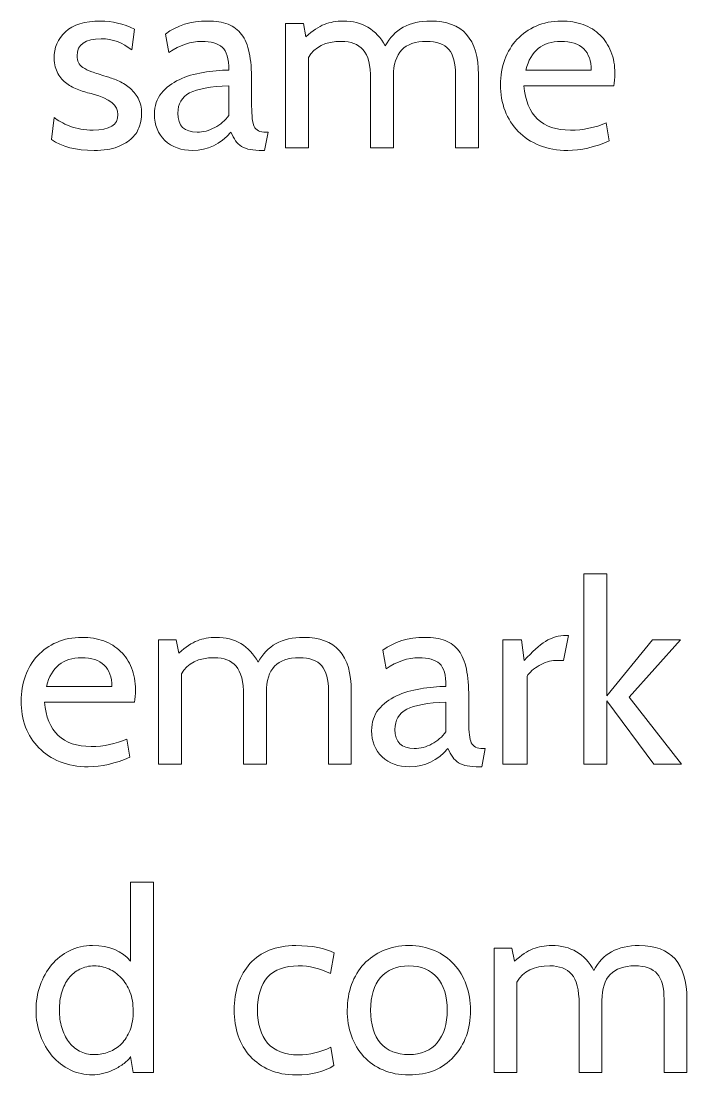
# Model space of a CAD drawing. Header units: centimetres. Extents: x -24 to 24.1, y -20.7 to 0.5.
# Drawn here: x 4.74 to 5.0184, y -16.991 to -16.5503 of the extents above; entities that cross this region are included whole.
import ezdxf

# ---------------------------------------------------------------- set-up
doc = ezdxf.new("R2010")
doc.units = ezdxf.units.CM
doc.header["$MEASUREMENT"] = 0
doc.layers.add('Layer 1', color=7, linetype='Continuous')

msp = doc.modelspace()

# ---------------------------------------------------------------- linework, layer by layer
at = {"layer": 'Layer 1', "color": 250, "lineweight": 9}
for points, knots in [([(4.77058, -16.60438), (4.76302, -16.60438), (4.75708, -16.60286), (4.75277, -16.59982), (4.75277, -16.59982), (4.75277, -16.59982), (4.75393, -16.59059), (4.75393, -16.59059), (4.75393, -16.59059), (4.75535, -16.59186), (4.75752, -16.59306), (4.76046, -16.5942), (4.76046, -16.5942), (4.76339, -16.59533), (4.76662, -16.59589), (4.77016, -16.59589), (4.77016, -16.59589), (4.77709, -16.59589), (4.78055, -16.59374), (4.78055, -16.58942), (4.78055, -16.58942), (4.78055, -16.58553), (4.77709, -16.58267), (4.77016, -16.58083), (4.77016, -16.58083), (4.76804, -16.58034), (4.76604, -16.57975), (4.76417, -16.57908), (4.76417, -16.57908), (4.76229, -16.57841), (4.76062, -16.57753), (4.75913, -16.57643), (4.75913, -16.57643), (4.75765, -16.57533), (4.75643, -16.57394), (4.75547, -16.57224), (4.75547, -16.57224), (4.75452, -16.57054), (4.75397, -16.56842), (4.75383, -16.56588), (4.75383, -16.56588), (4.75383, -16.56142), (4.75542, -16.55771), (4.7586, -16.55474), (4.7586, -16.55474), (4.76178, -16.55177), (4.7667, -16.55029), (4.77334, -16.55029), (4.77334, -16.55029), (4.77808, -16.55029), (4.78278, -16.55142), (4.78745, -16.55368), (4.78745, -16.55368), (4.78745, -16.55368), (4.78628, -16.56238), (4.78628, -16.56238), (4.78628, -16.56238), (4.7826, -16.55927), (4.77836, -16.55771), (4.77355, -16.55771), (4.77355, -16.55771), (4.76684, -16.55771), (4.76348, -16.56006), (4.76348, -16.56477), (4.76348, -16.56477), (4.76348, -16.5659), (4.76366, -16.56687), (4.76401, -16.56765), (4.76401, -16.56765), (4.76436, -16.56842), (4.765, -16.56913), (4.76592, -16.56973), (4.76592, -16.56973), (4.76684, -16.57033), (4.76807, -16.57092), (4.76963, -16.5715), (4.76963, -16.5715), (4.77118, -16.57206), (4.77317, -16.5727), (4.77557, -16.57341), (4.77557, -16.57341), (4.77705, -16.57383), (4.77866, -16.57442), (4.78039, -16.57516), (4.78039, -16.57516), (4.78213, -16.5759), (4.78373, -16.57687), (4.78522, -16.57807), (4.78522, -16.57807), (4.7867, -16.57928), (4.78794, -16.58076), (4.78893, -16.58253), (4.78893, -16.58253), (4.78992, -16.5843), (4.79042, -16.58642), (4.79042, -16.58889), (4.79042, -16.58889), (4.79042, -16.59059), (4.79013, -16.59236), (4.78957, -16.5942), (4.78957, -16.5942), (4.789, -16.59603), (4.78798, -16.59769), (4.78649, -16.59918), (4.78649, -16.59918), (4.78501, -16.60066), (4.78297, -16.6019), (4.78039, -16.60289), (4.78039, -16.60289), (4.77781, -16.60388), (4.77454, -16.60438), (4.77058, -16.60438)], [0, 0, 0, 0, 0.034483, 0.034483, 0.034483, 0.034483, 0.068966, 0.068966, 0.068966, 0.068966, 0.103448, 0.103448, 0.103448, 0.103448, 0.137931, 0.137931, 0.137931, 0.137931, 0.172414, 0.172414, 0.172414, 0.172414, 0.206897, 0.206897, 0.206897, 0.206897, 0.241379, 0.241379, 0.241379, 0.241379, 0.275862, 0.275862, 0.275862, 0.275862, 0.310345, 0.310345, 0.310345, 0.310345, 0.344828, 0.344828, 0.344828, 0.344828, 0.37931, 0.37931, 0.37931, 0.37931, 0.413793, 0.413793, 0.413793, 0.413793, 0.448276, 0.448276, 0.448276, 0.448276, 0.482759, 0.482759, 0.482759, 0.482759, 0.517241, 0.517241, 0.517241, 0.517241, 0.551724, 0.551724, 0.551724, 0.551724, 0.586207, 0.586207, 0.586207, 0.586207, 0.62069, 0.62069, 0.62069, 0.62069, 0.655172, 0.655172, 0.655172, 0.655172, 0.689655, 0.689655, 0.689655, 0.689655, 0.724138, 0.724138, 0.724138, 0.724138, 0.758621, 0.758621, 0.758621, 0.758621, 0.793103, 0.793103, 0.793103, 0.793103, 0.827586, 0.827586, 0.827586, 0.827586, 0.862069, 0.862069, 0.862069, 0.862069, 0.896552, 0.896552, 0.896552, 0.896552, 0.931034, 0.931034, 0.931034, 0.931034, 1, 1, 1, 1]), ([(4.84334, -16.59674), (4.84334, -16.59674), (4.84185, -16.60438), (4.84185, -16.60438), (4.84185, -16.60438), (4.84185, -16.60438), (4.84111, -16.60438), (4.84111, -16.60438), (4.84111, -16.60438), (4.83899, -16.60438), (4.83722, -16.60425), (4.83581, -16.604), (4.83581, -16.604), (4.83439, -16.60376), (4.83319, -16.60333), (4.8322, -16.60273), (4.8322, -16.60273), (4.83121, -16.60213), (4.83038, -16.60134), (4.82971, -16.60035), (4.82971, -16.60035), (4.82904, -16.59936), (4.82838, -16.59815), (4.82775, -16.59674), (4.82775, -16.59674), (4.82336, -16.60183), (4.81806, -16.60438), (4.81184, -16.60438), (4.81184, -16.60438), (4.80696, -16.60438), (4.80307, -16.60298), (4.80017, -16.60019), (4.80017, -16.60019), (4.79727, -16.59739), (4.79582, -16.59377), (4.79582, -16.58932), (4.79582, -16.58932), (4.79582, -16.58571), (4.7968, -16.58274), (4.79874, -16.58041), (4.79874, -16.58041), (4.80069, -16.57807), (4.80316, -16.5762), (4.80617, -16.57479), (4.80617, -16.57479), (4.80917, -16.57337), (4.81251, -16.57236), (4.81619, -16.57176), (4.81619, -16.57176), (4.81986, -16.57116), (4.82343, -16.57083), (4.8269, -16.57076), (4.8269, -16.57076), (4.8269, -16.56609), (4.826, -16.56293), (4.82419, -16.56127), (4.82419, -16.56127), (4.82239, -16.5596), (4.81951, -16.55877), (4.81555, -16.55877), (4.81555, -16.55877), (4.81103, -16.55877), (4.80647, -16.56033), (4.80187, -16.56344), (4.80187, -16.56344), (4.80187, -16.56344), (4.80049, -16.5557), (4.80049, -16.5557), (4.80049, -16.5557), (4.80516, -16.55209), (4.81103, -16.55029), (4.8181, -16.55029), (4.8181, -16.55029), (4.82142, -16.55029), (4.82425, -16.55073), (4.82658, -16.55161), (4.82658, -16.55161), (4.82891, -16.5525), (4.83081, -16.55391), (4.83225, -16.55586), (4.83225, -16.55586), (4.8337, -16.5578), (4.83476, -16.56036), (4.83544, -16.56355), (4.83544, -16.56355), (4.83611, -16.56673), (4.83644, -16.57061), (4.83644, -16.57521), (4.83644, -16.57521), (4.83644, -16.57521), (4.83644, -16.58582), (4.83644, -16.58582), (4.83644, -16.58582), (4.83644, -16.58992), (4.8368, -16.59276), (4.8375, -16.59435), (4.8375, -16.59435), (4.83821, -16.59594), (4.83984, -16.59674), (4.84238, -16.59674), (4.84238, -16.59674), (4.84238, -16.59674), (4.84334, -16.59674), (4.84334, -16.59674)], [0, 0, 0, 0, 0.037037, 0.037037, 0.037037, 0.037037, 0.074074, 0.074074, 0.074074, 0.074074, 0.111111, 0.111111, 0.111111, 0.111111, 0.148148, 0.148148, 0.148148, 0.148148, 0.185185, 0.185185, 0.185185, 0.185185, 0.222222, 0.222222, 0.222222, 0.222222, 0.259259, 0.259259, 0.259259, 0.259259, 0.296296, 0.296296, 0.296296, 0.296296, 0.333333, 0.333333, 0.333333, 0.333333, 0.37037, 0.37037, 0.37037, 0.37037, 0.407407, 0.407407, 0.407407, 0.407407, 0.444444, 0.444444, 0.444444, 0.444444, 0.481481, 0.481481, 0.481481, 0.481481, 0.518519, 0.518519, 0.518519, 0.518519, 0.555556, 0.555556, 0.555556, 0.555556, 0.592593, 0.592593, 0.592593, 0.592593, 0.62963, 0.62963, 0.62963, 0.62963, 0.666667, 0.666667, 0.666667, 0.666667, 0.703704, 0.703704, 0.703704, 0.703704, 0.740741, 0.740741, 0.740741, 0.740741, 0.777778, 0.777778, 0.777778, 0.777778, 0.814815, 0.814815, 0.814815, 0.814815, 0.851852, 0.851852, 0.851852, 0.851852, 0.888889, 0.888889, 0.888889, 0.888889, 0.925926, 0.925926, 0.925926, 0.925926, 1, 1, 1, 1]), ([(4.93126, -16.60332), (4.93126, -16.60332), (4.92171, -16.60332), (4.92171, -16.60332), (4.92171, -16.60332), (4.92171, -16.60332), (4.92171, -16.57277), (4.92171, -16.57277), (4.92171, -16.57277), (4.92171, -16.56789), (4.92076, -16.56434), (4.91885, -16.56211), (4.91885, -16.56211), (4.91694, -16.55989), (4.91383, -16.55877), (4.90952, -16.55877), (4.90952, -16.55877), (4.90032, -16.55877), (4.89573, -16.56358), (4.89573, -16.5732), (4.89573, -16.5732), (4.89573, -16.5732), (4.89573, -16.60332), (4.89573, -16.60332), (4.89573, -16.60332), (4.89573, -16.60332), (4.88618, -16.60332), (4.88618, -16.60332), (4.88618, -16.60332), (4.88618, -16.60332), (4.88618, -16.57468), (4.88618, -16.57468), (4.88618, -16.57468), (4.88618, -16.56874), (4.88514, -16.56461), (4.88305, -16.56227), (4.88305, -16.56227), (4.88097, -16.55994), (4.87795, -16.55877), (4.87399, -16.55877), (4.87399, -16.55877), (4.86734, -16.55877), (4.86275, -16.56103), (4.8602, -16.56556), (4.8602, -16.56556), (4.8602, -16.56556), (4.8602, -16.60332), (4.8602, -16.60332), (4.8602, -16.60332), (4.8602, -16.60332), (4.85066, -16.60332), (4.85066, -16.60332), (4.85066, -16.60332), (4.85066, -16.60332), (4.85066, -16.55135), (4.85066, -16.55135), (4.85066, -16.55135), (4.85066, -16.55135), (4.85808, -16.55135), (4.85808, -16.55135), (4.85808, -16.55135), (4.85808, -16.55135), (4.85914, -16.55686), (4.85914, -16.55686), (4.85914, -16.55686), (4.86197, -16.55432), (4.86455, -16.55259), (4.86688, -16.55167), (4.86688, -16.55167), (4.86921, -16.55075), (4.87183, -16.55029), (4.87473, -16.55029), (4.87473, -16.55029), (4.88265, -16.55029), (4.88852, -16.55375), (4.89233, -16.56068), (4.89233, -16.56068), (4.89594, -16.55375), (4.90227, -16.55029), (4.91132, -16.55029), (4.91132, -16.55029), (4.92461, -16.55029), (4.93126, -16.55775), (4.93126, -16.57267), (4.93126, -16.57267), (4.93126, -16.57267), (4.93126, -16.60332), (4.93126, -16.60332)], [0, 0, 0, 0, 0.043478, 0.043478, 0.043478, 0.043478, 0.086957, 0.086957, 0.086957, 0.086957, 0.130435, 0.130435, 0.130435, 0.130435, 0.173913, 0.173913, 0.173913, 0.173913, 0.217391, 0.217391, 0.217391, 0.217391, 0.26087, 0.26087, 0.26087, 0.26087, 0.304348, 0.304348, 0.304348, 0.304348, 0.347826, 0.347826, 0.347826, 0.347826, 0.391304, 0.391304, 0.391304, 0.391304, 0.434783, 0.434783, 0.434783, 0.434783, 0.478261, 0.478261, 0.478261, 0.478261, 0.521739, 0.521739, 0.521739, 0.521739, 0.565217, 0.565217, 0.565217, 0.565217, 0.608696, 0.608696, 0.608696, 0.608696, 0.652174, 0.652174, 0.652174, 0.652174, 0.695652, 0.695652, 0.695652, 0.695652, 0.73913, 0.73913, 0.73913, 0.73913, 0.782609, 0.782609, 0.782609, 0.782609, 0.826087, 0.826087, 0.826087, 0.826087, 0.869565, 0.869565, 0.869565, 0.869565, 0.913043, 0.913043, 0.913043, 0.913043, 1, 1, 1, 1]), ([(4.98789, -16.57733), (4.98789, -16.57733), (4.95024, -16.57733), (4.95024, -16.57733), (4.95024, -16.57733), (4.95137, -16.5897), (4.95788, -16.59589), (4.96975, -16.59589), (4.96975, -16.59589), (4.97506, -16.59589), (4.98004, -16.59487), (4.98471, -16.59282), (4.98471, -16.59282), (4.98471, -16.59282), (4.98598, -16.60035), (4.98598, -16.60035), (4.98598, -16.60035), (4.97983, -16.60303), (4.97403, -16.60438), (4.96859, -16.60438), (4.96859, -16.60438), (4.9642, -16.60438), (4.96026, -16.60367), (4.95676, -16.60225), (4.95676, -16.60225), (4.95326, -16.60084), (4.95031, -16.59891), (4.94791, -16.59647), (4.94791, -16.59647), (4.9455, -16.59404), (4.94367, -16.59114), (4.94239, -16.58778), (4.94239, -16.58778), (4.94112, -16.58442), (4.94048, -16.5808), (4.94048, -16.57691), (4.94048, -16.57691), (4.94048, -16.57316), (4.94108, -16.56966), (4.94229, -16.56641), (4.94229, -16.56641), (4.94349, -16.56316), (4.94518, -16.56035), (4.94738, -16.55798), (4.94738, -16.55798), (4.94957, -16.55561), (4.95224, -16.55373), (4.95538, -16.55236), (4.95538, -16.55236), (4.95853, -16.55098), (4.96205, -16.55029), (4.96594, -16.55029), (4.96594, -16.55029), (4.96926, -16.55029), (4.9723, -16.55078), (4.97506, -16.55177), (4.97506, -16.55177), (4.97781, -16.55276), (4.98016, -16.55421), (4.98211, -16.55612), (4.98211, -16.55612), (4.98405, -16.55803), (4.98557, -16.56035), (4.98667, -16.56307), (4.98667, -16.56307), (4.98777, -16.56579), (4.98831, -16.56885), (4.98831, -16.57224), (4.98831, -16.57224), (4.98831, -16.57422), (4.98817, -16.57592), (4.98789, -16.57733)], [0, 0, 0, 0, 0.052632, 0.052632, 0.052632, 0.052632, 0.105263, 0.105263, 0.105263, 0.105263, 0.157895, 0.157895, 0.157895, 0.157895, 0.210526, 0.210526, 0.210526, 0.210526, 0.263158, 0.263158, 0.263158, 0.263158, 0.315789, 0.315789, 0.315789, 0.315789, 0.368421, 0.368421, 0.368421, 0.368421, 0.421053, 0.421053, 0.421053, 0.421053, 0.473684, 0.473684, 0.473684, 0.473684, 0.526316, 0.526316, 0.526316, 0.526316, 0.578947, 0.578947, 0.578947, 0.578947, 0.631579, 0.631579, 0.631579, 0.631579, 0.684211, 0.684211, 0.684211, 0.684211, 0.736842, 0.736842, 0.736842, 0.736842, 0.789474, 0.789474, 0.789474, 0.789474, 0.842105, 0.842105, 0.842105, 0.842105, 0.894737, 0.894737, 0.894737, 0.894737, 1, 1, 1, 1]), ([(4.96572, -16.55877), (4.95802, -16.55877), (4.95314, -16.56277), (4.95109, -16.57076), (4.95109, -16.57076), (4.95109, -16.57076), (4.97845, -16.57076), (4.97845, -16.57076), (4.97845, -16.57076), (4.97845, -16.56694), (4.97739, -16.56399), (4.97527, -16.5619), (4.97527, -16.5619), (4.97315, -16.55981), (4.96997, -16.55877), (4.96572, -16.55877)], [0, 0, 0, 0, 0.2, 0.2, 0.2, 0.2, 0.4, 0.4, 0.4, 0.4, 0.6, 0.6, 0.6, 0.6, 1, 1, 1, 1]), ([(4.8269, -16.58974), (4.8269, -16.58974), (4.8269, -16.57733), (4.8269, -16.57733), (4.8269, -16.57733), (4.81926, -16.57761), (4.8138, -16.57862), (4.81051, -16.58036), (4.81051, -16.58036), (4.80723, -16.58209), (4.80558, -16.5849), (4.80558, -16.58879), (4.80558, -16.58879), (4.80558, -16.59409), (4.80827, -16.59674), (4.81364, -16.59674), (4.81364, -16.59674), (4.81619, -16.59674), (4.81864, -16.5961), (4.82101, -16.59483), (4.82101, -16.59483), (4.82338, -16.59356), (4.82534, -16.59186), (4.8269, -16.58974)], [0, 0, 0, 0, 0.142857, 0.142857, 0.142857, 0.142857, 0.285714, 0.285714, 0.285714, 0.285714, 0.428571, 0.428571, 0.428571, 0.428571, 0.571429, 0.571429, 0.571429, 0.571429, 0.714286, 0.714286, 0.714286, 0.714286, 1, 1, 1, 1]), ([(4.98492, -16.86103), (4.98492, -16.86103), (4.97537, -16.86103), (4.97537, -16.86103), (4.97537, -16.86103), (4.97537, -16.86103), (4.97537, -16.78149), (4.97537, -16.78149), (4.97537, -16.78149), (4.97537, -16.78149), (4.98492, -16.78149), (4.98492, -16.78149), (4.98492, -16.78149), (4.98492, -16.78149), (4.98492, -16.83245), (4.98492, -16.83245), (4.98492, -16.83245), (4.98492, -16.83245), (5.00401, -16.80906), (5.00401, -16.80906), (5.00401, -16.80906), (5.00401, -16.80906), (5.01568, -16.80906), (5.01568, -16.80906), (5.01568, -16.80906), (5.01568, -16.80906), (4.99425, -16.83298), (4.99425, -16.83298), (4.99425, -16.83298), (4.99425, -16.83298), (5.01621, -16.86103), (5.01621, -16.86103), (5.01621, -16.86103), (5.01621, -16.86103), (5.00454, -16.86103), (5.00454, -16.86103), (5.00454, -16.86103), (5.00454, -16.86103), (4.98492, -16.83457), (4.98492, -16.83457), (4.98492, -16.83457), (4.98492, -16.83457), (4.98492, -16.86103), (4.98492, -16.86103)], [0, 0, 0, 0, 0.083333, 0.083333, 0.083333, 0.083333, 0.166667, 0.166667, 0.166667, 0.166667, 0.25, 0.25, 0.25, 0.25, 0.333333, 0.333333, 0.333333, 0.333333, 0.416667, 0.416667, 0.416667, 0.416667, 0.5, 0.5, 0.5, 0.5, 0.583333, 0.583333, 0.583333, 0.583333, 0.666667, 0.666667, 0.666667, 0.666667, 0.75, 0.75, 0.75, 0.75, 0.833333, 0.833333, 0.833333, 0.833333, 1, 1, 1, 1]), ([(4.78745, -16.83505), (4.78745, -16.83505), (4.7498, -16.83505), (4.7498, -16.83505), (4.7498, -16.83505), (4.75093, -16.84742), (4.75743, -16.85361), (4.76931, -16.85361), (4.76931, -16.85361), (4.77461, -16.85361), (4.7796, -16.85258), (4.78426, -16.85053), (4.78426, -16.85053), (4.78426, -16.85053), (4.78554, -16.85806), (4.78554, -16.85806), (4.78554, -16.85806), (4.77939, -16.86075), (4.77359, -16.86209), (4.76814, -16.86209), (4.76814, -16.86209), (4.76376, -16.86209), (4.75982, -16.86138), (4.75632, -16.85997), (4.75632, -16.85997), (4.75282, -16.85855), (4.74987, -16.85663), (4.74746, -16.85419), (4.74746, -16.85419), (4.74506, -16.85175), (4.74322, -16.84885), (4.74195, -16.84549), (4.74195, -16.84549), (4.74068, -16.84213), (4.74004, -16.83851), (4.74004, -16.83462), (4.74004, -16.83462), (4.74004, -16.83087), (4.74064, -16.82737), (4.74184, -16.82412), (4.74184, -16.82412), (4.74305, -16.82087), (4.74474, -16.81806), (4.74693, -16.81569), (4.74693, -16.81569), (4.74913, -16.81332), (4.75179, -16.81145), (4.75494, -16.81007), (4.75494, -16.81007), (4.75809, -16.80869), (4.7616, -16.808), (4.76549, -16.808), (4.76549, -16.808), (4.76882, -16.808), (4.77186, -16.8085), (4.77461, -16.80949), (4.77461, -16.80949), (4.77737, -16.81048), (4.77972, -16.81193), (4.78167, -16.81383), (4.78167, -16.81383), (4.78361, -16.81574), (4.78513, -16.81806), (4.78623, -16.82078), (4.78623, -16.82078), (4.78732, -16.8235), (4.78787, -16.82656), (4.78787, -16.82996), (4.78787, -16.82996), (4.78787, -16.83193), (4.78773, -16.83363), (4.78745, -16.83505)], [0, 0, 0, 0, 0.052632, 0.052632, 0.052632, 0.052632, 0.105263, 0.105263, 0.105263, 0.105263, 0.157895, 0.157895, 0.157895, 0.157895, 0.210526, 0.210526, 0.210526, 0.210526, 0.263158, 0.263158, 0.263158, 0.263158, 0.315789, 0.315789, 0.315789, 0.315789, 0.368421, 0.368421, 0.368421, 0.368421, 0.421053, 0.421053, 0.421053, 0.421053, 0.473684, 0.473684, 0.473684, 0.473684, 0.526316, 0.526316, 0.526316, 0.526316, 0.578947, 0.578947, 0.578947, 0.578947, 0.631579, 0.631579, 0.631579, 0.631579, 0.684211, 0.684211, 0.684211, 0.684211, 0.736842, 0.736842, 0.736842, 0.736842, 0.789474, 0.789474, 0.789474, 0.789474, 0.842105, 0.842105, 0.842105, 0.842105, 0.894737, 0.894737, 0.894737, 0.894737, 1, 1, 1, 1]), ([(4.87812, -16.86103), (4.87812, -16.86103), (4.86858, -16.86103), (4.86858, -16.86103), (4.86858, -16.86103), (4.86858, -16.86103), (4.86858, -16.83049), (4.86858, -16.83049), (4.86858, -16.83049), (4.86858, -16.82561), (4.86762, -16.82205), (4.86572, -16.81983), (4.86572, -16.81983), (4.86381, -16.8176), (4.86069, -16.81649), (4.85638, -16.81649), (4.85638, -16.81649), (4.84719, -16.81649), (4.84259, -16.82129), (4.84259, -16.83091), (4.84259, -16.83091), (4.84259, -16.83091), (4.84259, -16.86103), (4.84259, -16.86103), (4.84259, -16.86103), (4.84259, -16.86103), (4.83305, -16.86103), (4.83305, -16.86103), (4.83305, -16.86103), (4.83305, -16.86103), (4.83305, -16.83239), (4.83305, -16.83239), (4.83305, -16.83239), (4.83305, -16.82646), (4.83201, -16.82232), (4.82992, -16.81999), (4.82992, -16.81999), (4.82784, -16.81765), (4.82481, -16.81649), (4.82085, -16.81649), (4.82085, -16.81649), (4.81421, -16.81649), (4.80961, -16.81875), (4.80707, -16.82327), (4.80707, -16.82327), (4.80707, -16.82327), (4.80707, -16.86103), (4.80707, -16.86103), (4.80707, -16.86103), (4.80707, -16.86103), (4.79752, -16.86103), (4.79752, -16.86103), (4.79752, -16.86103), (4.79752, -16.86103), (4.79752, -16.80906), (4.79752, -16.80906), (4.79752, -16.80906), (4.79752, -16.80906), (4.80495, -16.80906), (4.80495, -16.80906), (4.80495, -16.80906), (4.80495, -16.80906), (4.80601, -16.81458), (4.80601, -16.81458), (4.80601, -16.81458), (4.80883, -16.81203), (4.81141, -16.8103), (4.81375, -16.80938), (4.81375, -16.80938), (4.81608, -16.80846), (4.8187, -16.808), (4.8216, -16.808), (4.8216, -16.808), (4.82952, -16.808), (4.83538, -16.81147), (4.8392, -16.8184), (4.8392, -16.8184), (4.84281, -16.81147), (4.84913, -16.808), (4.85818, -16.808), (4.85818, -16.808), (4.87148, -16.808), (4.87812, -16.81546), (4.87812, -16.83038), (4.87812, -16.83038), (4.87812, -16.83038), (4.87812, -16.86103), (4.87812, -16.86103)], [0, 0, 0, 0, 0.043478, 0.043478, 0.043478, 0.043478, 0.086957, 0.086957, 0.086957, 0.086957, 0.130435, 0.130435, 0.130435, 0.130435, 0.173913, 0.173913, 0.173913, 0.173913, 0.217391, 0.217391, 0.217391, 0.217391, 0.26087, 0.26087, 0.26087, 0.26087, 0.304348, 0.304348, 0.304348, 0.304348, 0.347826, 0.347826, 0.347826, 0.347826, 0.391304, 0.391304, 0.391304, 0.391304, 0.434783, 0.434783, 0.434783, 0.434783, 0.478261, 0.478261, 0.478261, 0.478261, 0.521739, 0.521739, 0.521739, 0.521739, 0.565217, 0.565217, 0.565217, 0.565217, 0.608696, 0.608696, 0.608696, 0.608696, 0.652174, 0.652174, 0.652174, 0.652174, 0.695652, 0.695652, 0.695652, 0.695652, 0.73913, 0.73913, 0.73913, 0.73913, 0.782609, 0.782609, 0.782609, 0.782609, 0.826087, 0.826087, 0.826087, 0.826087, 0.869565, 0.869565, 0.869565, 0.869565, 0.913043, 0.913043, 0.913043, 0.913043, 1, 1, 1, 1]), ([(4.93412, -16.85445), (4.93412, -16.85445), (4.93263, -16.86209), (4.93263, -16.86209), (4.93263, -16.86209), (4.93263, -16.86209), (4.93189, -16.86209), (4.93189, -16.86209), (4.93189, -16.86209), (4.92977, -16.86209), (4.928, -16.86197), (4.92659, -16.86172), (4.92659, -16.86172), (4.92518, -16.86147), (4.92397, -16.86105), (4.92298, -16.86045), (4.92298, -16.86045), (4.922, -16.85985), (4.92116, -16.85905), (4.92049, -16.85806), (4.92049, -16.85806), (4.91982, -16.85707), (4.91917, -16.85587), (4.91853, -16.85445), (4.91853, -16.85445), (4.91415, -16.85954), (4.90884, -16.86209), (4.90262, -16.86209), (4.90262, -16.86209), (4.89774, -16.86209), (4.89386, -16.86069), (4.89096, -16.8579), (4.89096, -16.8579), (4.88806, -16.85511), (4.88661, -16.85148), (4.88661, -16.84703), (4.88661, -16.84703), (4.88661, -16.84342), (4.88758, -16.84046), (4.88952, -16.83812), (4.88952, -16.83812), (4.89147, -16.83579), (4.89394, -16.83391), (4.89695, -16.8325), (4.89695, -16.8325), (4.89995, -16.83109), (4.90329, -16.83008), (4.90697, -16.82948), (4.90697, -16.82948), (4.91065, -16.82888), (4.91422, -16.82854), (4.91768, -16.82847), (4.91768, -16.82847), (4.91768, -16.8238), (4.91678, -16.82064), (4.91498, -16.81898), (4.91498, -16.81898), (4.91317, -16.81732), (4.91029, -16.81649), (4.90633, -16.81649), (4.90633, -16.81649), (4.90181, -16.81649), (4.89725, -16.81804), (4.89265, -16.82115), (4.89265, -16.82115), (4.89265, -16.82115), (4.89127, -16.81341), (4.89127, -16.81341), (4.89127, -16.81341), (4.89594, -16.80981), (4.90181, -16.808), (4.90888, -16.808), (4.90888, -16.808), (4.9122, -16.808), (4.91503, -16.80844), (4.91736, -16.80933), (4.91736, -16.80933), (4.9197, -16.81021), (4.92159, -16.81163), (4.92304, -16.81357), (4.92304, -16.81357), (4.92449, -16.81551), (4.92555, -16.81808), (4.92622, -16.82126), (4.92622, -16.82126), (4.92689, -16.82444), (4.92723, -16.82833), (4.92723, -16.83292), (4.92723, -16.83292), (4.92723, -16.83292), (4.92723, -16.84353), (4.92723, -16.84353), (4.92723, -16.84353), (4.92723, -16.84763), (4.92758, -16.85048), (4.92829, -16.85207), (4.92829, -16.85207), (4.92899, -16.85366), (4.93062, -16.85445), (4.93317, -16.85445), (4.93317, -16.85445), (4.93317, -16.85445), (4.93412, -16.85445), (4.93412, -16.85445)], [0, 0, 0, 0, 0.037037, 0.037037, 0.037037, 0.037037, 0.074074, 0.074074, 0.074074, 0.074074, 0.111111, 0.111111, 0.111111, 0.111111, 0.148148, 0.148148, 0.148148, 0.148148, 0.185185, 0.185185, 0.185185, 0.185185, 0.222222, 0.222222, 0.222222, 0.222222, 0.259259, 0.259259, 0.259259, 0.259259, 0.296296, 0.296296, 0.296296, 0.296296, 0.333333, 0.333333, 0.333333, 0.333333, 0.37037, 0.37037, 0.37037, 0.37037, 0.407407, 0.407407, 0.407407, 0.407407, 0.444444, 0.444444, 0.444444, 0.444444, 0.481481, 0.481481, 0.481481, 0.481481, 0.518519, 0.518519, 0.518519, 0.518519, 0.555556, 0.555556, 0.555556, 0.555556, 0.592593, 0.592593, 0.592593, 0.592593, 0.62963, 0.62963, 0.62963, 0.62963, 0.666667, 0.666667, 0.666667, 0.666667, 0.703704, 0.703704, 0.703704, 0.703704, 0.740741, 0.740741, 0.740741, 0.740741, 0.777778, 0.777778, 0.777778, 0.777778, 0.814815, 0.814815, 0.814815, 0.814815, 0.851852, 0.851852, 0.851852, 0.851852, 0.888889, 0.888889, 0.888889, 0.888889, 0.925926, 0.925926, 0.925926, 0.925926, 1, 1, 1, 1]), ([(4.96891, -16.80715), (4.96891, -16.80715), (4.96678, -16.81765), (4.96678, -16.81765), (4.96678, -16.81765), (4.96678, -16.81765), (4.9635, -16.81765), (4.9635, -16.81765), (4.9635, -16.81765), (4.96244, -16.81765), (4.96131, -16.81785), (4.9601, -16.81824), (4.9601, -16.81824), (4.9589, -16.81862), (4.95775, -16.81914), (4.95666, -16.81977), (4.95666, -16.81977), (4.95556, -16.82041), (4.95455, -16.82112), (4.95363, -16.8219), (4.95363, -16.8219), (4.95272, -16.82267), (4.95204, -16.82349), (4.95162, -16.82433), (4.95162, -16.82433), (4.95162, -16.82433), (4.95162, -16.86103), (4.95162, -16.86103), (4.95162, -16.86103), (4.95162, -16.86103), (4.94144, -16.86103), (4.94144, -16.86103), (4.94144, -16.86103), (4.94144, -16.86103), (4.94144, -16.80906), (4.94144, -16.80906), (4.94144, -16.80906), (4.94144, -16.80906), (4.94929, -16.80906), (4.94929, -16.80906), (4.94929, -16.80906), (4.94929, -16.80906), (4.95045, -16.81765), (4.95045, -16.81765), (4.95045, -16.81765), (4.9537, -16.81398), (4.95666, -16.81131), (4.95931, -16.80965), (4.95931, -16.80965), (4.96196, -16.80798), (4.96488, -16.80715), (4.96806, -16.80715), (4.96806, -16.80715), (4.96806, -16.80715), (4.96891, -16.80715), (4.96891, -16.80715)], [0, 0, 0, 0, 0.066667, 0.066667, 0.066667, 0.066667, 0.133333, 0.133333, 0.133333, 0.133333, 0.2, 0.2, 0.2, 0.2, 0.266667, 0.266667, 0.266667, 0.266667, 0.333333, 0.333333, 0.333333, 0.333333, 0.4, 0.4, 0.4, 0.4, 0.466667, 0.466667, 0.466667, 0.466667, 0.533333, 0.533333, 0.533333, 0.533333, 0.6, 0.6, 0.6, 0.6, 0.666667, 0.666667, 0.666667, 0.666667, 0.733333, 0.733333, 0.733333, 0.733333, 0.8, 0.8, 0.8, 0.8, 0.866667, 0.866667, 0.866667, 0.866667, 1, 1, 1, 1]), ([(4.76528, -16.81649), (4.75757, -16.81649), (4.7527, -16.82048), (4.75064, -16.82847), (4.75064, -16.82847), (4.75064, -16.82847), (4.77801, -16.82847), (4.77801, -16.82847), (4.77801, -16.82847), (4.77801, -16.82465), (4.77695, -16.8217), (4.77482, -16.81962), (4.77482, -16.81962), (4.7727, -16.81753), (4.76952, -16.81649), (4.76528, -16.81649)], [0, 0, 0, 0, 0.2, 0.2, 0.2, 0.2, 0.4, 0.4, 0.4, 0.4, 0.6, 0.6, 0.6, 0.6, 1, 1, 1, 1]), ([(4.91768, -16.84745), (4.91768, -16.84745), (4.91768, -16.83505), (4.91768, -16.83505), (4.91768, -16.83505), (4.91005, -16.83533), (4.90458, -16.83634), (4.9013, -16.83807), (4.9013, -16.83807), (4.89801, -16.8398), (4.89636, -16.84261), (4.89636, -16.8465), (4.89636, -16.8465), (4.89636, -16.8518), (4.89905, -16.85445), (4.90442, -16.85445), (4.90442, -16.85445), (4.90697, -16.85445), (4.90943, -16.85382), (4.9118, -16.85255), (4.9118, -16.85255), (4.91416, -16.85127), (4.91613, -16.84958), (4.91768, -16.84745)], [0, 0, 0, 0, 0.142857, 0.142857, 0.142857, 0.142857, 0.285714, 0.285714, 0.285714, 0.285714, 0.428571, 0.428571, 0.428571, 0.428571, 0.571429, 0.571429, 0.571429, 0.571429, 0.714286, 0.714286, 0.714286, 0.714286, 1, 1, 1, 1]), ([(4.7954, -16.98989), (4.7954, -16.98989), (4.78692, -16.98989), (4.78692, -16.98989), (4.78692, -16.98989), (4.78692, -16.98989), (4.78585, -16.98331), (4.78585, -16.98331), (4.78585, -16.98331), (4.78501, -16.98451), (4.78393, -16.98557), (4.78262, -16.98649), (4.78262, -16.98649), (4.78131, -16.98741), (4.77993, -16.98821), (4.77848, -16.98888), (4.77848, -16.98888), (4.77703, -16.98955), (4.77557, -16.99006), (4.77408, -16.99042), (4.77408, -16.99042), (4.7726, -16.99077), (4.77122, -16.99095), (4.76995, -16.99095), (4.76995, -16.99095), (4.76662, -16.99095), (4.76351, -16.99024), (4.76061, -16.98883), (4.76061, -16.98883), (4.75771, -16.98741), (4.7552, -16.98548), (4.75308, -16.98305), (4.75308, -16.98305), (4.75096, -16.98061), (4.7493, -16.97774), (4.7481, -16.97446), (4.7481, -16.97446), (4.7469, -16.97117), (4.7463, -16.96765), (4.7463, -16.9639), (4.7463, -16.9639), (4.7463, -16.9603), (4.74686, -16.95685), (4.74799, -16.95356), (4.74799, -16.95356), (4.74912, -16.95027), (4.75073, -16.94739), (4.75282, -16.94492), (4.75282, -16.94492), (4.7549, -16.94244), (4.7574, -16.94048), (4.76029, -16.93903), (4.76029, -16.93903), (4.76319, -16.93758), (4.76641, -16.93686), (4.76995, -16.93686), (4.76995, -16.93686), (4.77695, -16.93686), (4.78225, -16.93905), (4.78585, -16.94343), (4.78585, -16.94343), (4.78585, -16.94343), (4.78585, -16.91035), (4.78585, -16.91035), (4.78585, -16.91035), (4.78585, -16.91035), (4.7954, -16.91035), (4.7954, -16.91035), (4.7954, -16.91035), (4.7954, -16.91035), (4.7954, -16.98989), (4.7954, -16.98989)], [0, 0, 0, 0, 0.052632, 0.052632, 0.052632, 0.052632, 0.105263, 0.105263, 0.105263, 0.105263, 0.157895, 0.157895, 0.157895, 0.157895, 0.210526, 0.210526, 0.210526, 0.210526, 0.263158, 0.263158, 0.263158, 0.263158, 0.315789, 0.315789, 0.315789, 0.315789, 0.368421, 0.368421, 0.368421, 0.368421, 0.421053, 0.421053, 0.421053, 0.421053, 0.473684, 0.473684, 0.473684, 0.473684, 0.526316, 0.526316, 0.526316, 0.526316, 0.578947, 0.578947, 0.578947, 0.578947, 0.631579, 0.631579, 0.631579, 0.631579, 0.684211, 0.684211, 0.684211, 0.684211, 0.736842, 0.736842, 0.736842, 0.736842, 0.789474, 0.789474, 0.789474, 0.789474, 0.842105, 0.842105, 0.842105, 0.842105, 0.894737, 0.894737, 0.894737, 0.894737, 1, 1, 1, 1]), ([(4.855, -16.99095), (4.85083, -16.99095), (4.84715, -16.99026), (4.84397, -16.98888), (4.84397, -16.98888), (4.84079, -16.9875), (4.83809, -16.98559), (4.83586, -16.98315), (4.83586, -16.98315), (4.83363, -16.98071), (4.83195, -16.97785), (4.83082, -16.97456), (4.83082, -16.97456), (4.82969, -16.97127), (4.82912, -16.96768), (4.82912, -16.9638), (4.82912, -16.9638), (4.82912, -16.95984), (4.82969, -16.95621), (4.83082, -16.95293), (4.83082, -16.95293), (4.83195, -16.94964), (4.8336, -16.94679), (4.83575, -16.94439), (4.83575, -16.94439), (4.83791, -16.94199), (4.8406, -16.94013), (4.84381, -16.93882), (4.84381, -16.93882), (4.84703, -16.93751), (4.85072, -16.93686), (4.8549, -16.93686), (4.8549, -16.93686), (4.86182, -16.93686), (4.86716, -16.93788), (4.87091, -16.93993), (4.87091, -16.93993), (4.87091, -16.93993), (4.86942, -16.94853), (4.86942, -16.94853), (4.86942, -16.94853), (4.86504, -16.9464), (4.86055, -16.94534), (4.85596, -16.94534), (4.85596, -16.94534), (4.85023, -16.94534), (4.84595, -16.94693), (4.84312, -16.95012), (4.84312, -16.95012), (4.84029, -16.9533), (4.83888, -16.95786), (4.83888, -16.9638), (4.83888, -16.9638), (4.83888, -16.96974), (4.84029, -16.97435), (4.84312, -16.97764), (4.84312, -16.97764), (4.84595, -16.98093), (4.85023, -16.98257), (4.85596, -16.98257), (4.85596, -16.98257), (4.86062, -16.98257), (4.86515, -16.98151), (4.86953, -16.97939), (4.86953, -16.97939), (4.86953, -16.97939), (4.8708, -16.98702), (4.8708, -16.98702), (4.8708, -16.98702), (4.86692, -16.98964), (4.86165, -16.99095), (4.855, -16.99095)], [0, 0, 0, 0, 0.052632, 0.052632, 0.052632, 0.052632, 0.105263, 0.105263, 0.105263, 0.105263, 0.157895, 0.157895, 0.157895, 0.157895, 0.210526, 0.210526, 0.210526, 0.210526, 0.263158, 0.263158, 0.263158, 0.263158, 0.315789, 0.315789, 0.315789, 0.315789, 0.368421, 0.368421, 0.368421, 0.368421, 0.421053, 0.421053, 0.421053, 0.421053, 0.473684, 0.473684, 0.473684, 0.473684, 0.526316, 0.526316, 0.526316, 0.526316, 0.578947, 0.578947, 0.578947, 0.578947, 0.631579, 0.631579, 0.631579, 0.631579, 0.684211, 0.684211, 0.684211, 0.684211, 0.736842, 0.736842, 0.736842, 0.736842, 0.789474, 0.789474, 0.789474, 0.789474, 0.842105, 0.842105, 0.842105, 0.842105, 0.894737, 0.894737, 0.894737, 0.894737, 1, 1, 1, 1]), ([(4.92097, -16.98331), (4.91637, -16.9884), (4.91011, -16.99095), (4.9022, -16.99095), (4.9022, -16.99095), (4.89817, -16.99095), (4.89456, -16.99026), (4.89138, -16.98888), (4.89138, -16.98888), (4.8882, -16.9875), (4.88549, -16.98561), (4.88326, -16.9832), (4.88326, -16.9832), (4.88104, -16.9808), (4.87934, -16.97794), (4.87817, -16.97461), (4.87817, -16.97461), (4.87701, -16.97129), (4.87642, -16.96772), (4.87642, -16.9639), (4.87642, -16.9639), (4.87642, -16.96001), (4.87703, -16.95643), (4.87823, -16.95314), (4.87823, -16.95314), (4.87943, -16.94985), (4.88114, -16.947), (4.88337, -16.9446), (4.88337, -16.9446), (4.8856, -16.9422), (4.8883, -16.94031), (4.89148, -16.93893), (4.89148, -16.93893), (4.89467, -16.93755), (4.89824, -16.93686), (4.9022, -16.93686), (4.9022, -16.93686), (4.90615, -16.93686), (4.90973, -16.93755), (4.91291, -16.93893), (4.91291, -16.93893), (4.91609, -16.94031), (4.91879, -16.94221), (4.92102, -16.94465), (4.92102, -16.94465), (4.92325, -16.94709), (4.92496, -16.94996), (4.92616, -16.95324), (4.92616, -16.95324), (4.92737, -16.95653), (4.92797, -16.96009), (4.92797, -16.9639), (4.92797, -16.9639), (4.92797, -16.97168), (4.92563, -16.97815), (4.92097, -16.98331)], [0, 0, 0, 0, 0.066667, 0.066667, 0.066667, 0.066667, 0.133333, 0.133333, 0.133333, 0.133333, 0.2, 0.2, 0.2, 0.2, 0.266667, 0.266667, 0.266667, 0.266667, 0.333333, 0.333333, 0.333333, 0.333333, 0.4, 0.4, 0.4, 0.4, 0.466667, 0.466667, 0.466667, 0.466667, 0.533333, 0.533333, 0.533333, 0.533333, 0.6, 0.6, 0.6, 0.6, 0.666667, 0.666667, 0.666667, 0.666667, 0.733333, 0.733333, 0.733333, 0.733333, 0.8, 0.8, 0.8, 0.8, 0.866667, 0.866667, 0.866667, 0.866667, 1, 1, 1, 1]), ([(5.01843, -16.98989), (5.01843, -16.98989), (5.00889, -16.98989), (5.00889, -16.98989), (5.00889, -16.98989), (5.00889, -16.98989), (5.00889, -16.95934), (5.00889, -16.95934), (5.00889, -16.95934), (5.00889, -16.95446), (5.00793, -16.95091), (5.00602, -16.94868), (5.00602, -16.94868), (5.00411, -16.94646), (5.001, -16.94534), (4.99669, -16.94534), (4.99669, -16.94534), (4.9875, -16.94534), (4.9829, -16.95015), (4.9829, -16.95977), (4.9829, -16.95977), (4.9829, -16.95977), (4.9829, -16.98989), (4.9829, -16.98989), (4.9829, -16.98989), (4.9829, -16.98989), (4.97336, -16.98989), (4.97336, -16.98989), (4.97336, -16.98989), (4.97336, -16.98989), (4.97336, -16.96125), (4.97336, -16.96125), (4.97336, -16.96125), (4.97336, -16.95531), (4.97232, -16.95118), (4.97023, -16.94884), (4.97023, -16.94884), (4.96814, -16.94651), (4.96512, -16.94534), (4.96116, -16.94534), (4.96116, -16.94534), (4.95452, -16.94534), (4.94992, -16.94761), (4.94738, -16.95213), (4.94738, -16.95213), (4.94738, -16.95213), (4.94738, -16.98989), (4.94738, -16.98989), (4.94738, -16.98989), (4.94738, -16.98989), (4.93783, -16.98989), (4.93783, -16.98989), (4.93783, -16.98989), (4.93783, -16.98989), (4.93783, -16.93792), (4.93783, -16.93792), (4.93783, -16.93792), (4.93783, -16.93792), (4.94525, -16.93792), (4.94525, -16.93792), (4.94525, -16.93792), (4.94525, -16.93792), (4.94631, -16.94343), (4.94631, -16.94343), (4.94631, -16.94343), (4.94914, -16.94089), (4.95172, -16.93916), (4.95406, -16.93824), (4.95406, -16.93824), (4.95639, -16.93732), (4.95901, -16.93686), (4.9619, -16.93686), (4.9619, -16.93686), (4.96982, -16.93686), (4.97569, -16.94032), (4.97951, -16.94725), (4.97951, -16.94725), (4.98311, -16.94032), (4.98944, -16.93686), (4.99849, -16.93686), (4.99849, -16.93686), (5.01179, -16.93686), (5.01843, -16.94432), (5.01843, -16.95924), (5.01843, -16.95924), (5.01843, -16.95924), (5.01843, -16.98989), (5.01843, -16.98989)], [0, 0, 0, 0, 0.043478, 0.043478, 0.043478, 0.043478, 0.086957, 0.086957, 0.086957, 0.086957, 0.130435, 0.130435, 0.130435, 0.130435, 0.173913, 0.173913, 0.173913, 0.173913, 0.217391, 0.217391, 0.217391, 0.217391, 0.26087, 0.26087, 0.26087, 0.26087, 0.304348, 0.304348, 0.304348, 0.304348, 0.347826, 0.347826, 0.347826, 0.347826, 0.391304, 0.391304, 0.391304, 0.391304, 0.434783, 0.434783, 0.434783, 0.434783, 0.478261, 0.478261, 0.478261, 0.478261, 0.521739, 0.521739, 0.521739, 0.521739, 0.565217, 0.565217, 0.565217, 0.565217, 0.608696, 0.608696, 0.608696, 0.608696, 0.652174, 0.652174, 0.652174, 0.652174, 0.695652, 0.695652, 0.695652, 0.695652, 0.73913, 0.73913, 0.73913, 0.73913, 0.782609, 0.782609, 0.782609, 0.782609, 0.826087, 0.826087, 0.826087, 0.826087, 0.869565, 0.869565, 0.869565, 0.869565, 0.913043, 0.913043, 0.913043, 0.913043, 1, 1, 1, 1]), ([(4.77069, -16.94534), (4.76843, -16.94534), (4.76639, -16.9458), (4.76459, -16.94672), (4.76459, -16.94672), (4.76279, -16.94764), (4.76125, -16.94891), (4.75998, -16.95054), (4.75998, -16.95054), (4.7587, -16.95217), (4.75773, -16.95411), (4.75706, -16.95637), (4.75706, -16.95637), (4.75639, -16.95863), (4.75605, -16.96115), (4.75605, -16.9639), (4.75605, -16.9639), (4.75605, -16.96645), (4.75639, -16.96885), (4.75706, -16.97111), (4.75706, -16.97111), (4.75773, -16.97338), (4.75869, -16.97534), (4.75992, -16.977), (4.75992, -16.977), (4.76116, -16.97866), (4.76268, -16.97999), (4.76448, -16.98098), (4.76448, -16.98098), (4.76629, -16.98197), (4.76836, -16.98246), (4.77069, -16.98246), (4.77069, -16.98246), (4.77281, -16.98246), (4.77484, -16.98209), (4.77679, -16.98135), (4.77679, -16.98135), (4.77873, -16.98061), (4.78046, -16.97948), (4.78198, -16.97796), (4.78198, -16.97796), (4.7835, -16.97643), (4.78471, -16.97453), (4.78559, -16.97223), (4.78559, -16.97223), (4.78647, -16.96993), (4.78692, -16.96726), (4.78692, -16.96422), (4.78692, -16.96422), (4.78692, -16.96125), (4.78646, -16.9586), (4.78554, -16.95627), (4.78554, -16.95627), (4.78462, -16.95393), (4.7834, -16.95195), (4.78188, -16.95033), (4.78188, -16.95033), (4.78036, -16.9487), (4.77863, -16.94746), (4.77668, -16.94662), (4.77668, -16.94662), (4.77474, -16.94577), (4.77274, -16.94534), (4.77069, -16.94534)], [0, 0, 0, 0, 0.058824, 0.058824, 0.058824, 0.058824, 0.117647, 0.117647, 0.117647, 0.117647, 0.176471, 0.176471, 0.176471, 0.176471, 0.235294, 0.235294, 0.235294, 0.235294, 0.294118, 0.294118, 0.294118, 0.294118, 0.352941, 0.352941, 0.352941, 0.352941, 0.411765, 0.411765, 0.411765, 0.411765, 0.470588, 0.470588, 0.470588, 0.470588, 0.529412, 0.529412, 0.529412, 0.529412, 0.588235, 0.588235, 0.588235, 0.588235, 0.647059, 0.647059, 0.647059, 0.647059, 0.705882, 0.705882, 0.705882, 0.705882, 0.764706, 0.764706, 0.764706, 0.764706, 0.823529, 0.823529, 0.823529, 0.823529, 0.882353, 0.882353, 0.882353, 0.882353, 1, 1, 1, 1]), ([(4.91397, -16.95022), (4.91121, -16.94697), (4.90729, -16.94534), (4.9022, -16.94534), (4.9022, -16.94534), (4.8971, -16.94534), (4.89316, -16.94695), (4.89037, -16.95017), (4.89037, -16.95017), (4.88758, -16.95339), (4.88618, -16.95796), (4.88618, -16.9639), (4.88618, -16.9639), (4.88618, -16.96984), (4.88758, -16.97442), (4.89037, -16.97764), (4.89037, -16.97764), (4.89316, -16.98085), (4.8971, -16.98246), (4.9022, -16.98246), (4.9022, -16.98246), (4.90736, -16.98246), (4.91132, -16.9808), (4.91407, -16.97748), (4.91407, -16.97748), (4.91683, -16.97415), (4.91821, -16.96963), (4.91821, -16.9639), (4.91821, -16.9639), (4.91821, -16.95803), (4.9168, -16.95347), (4.91397, -16.95022)], [0, 0, 0, 0, 0.111111, 0.111111, 0.111111, 0.111111, 0.222222, 0.222222, 0.222222, 0.222222, 0.333333, 0.333333, 0.333333, 0.333333, 0.444444, 0.444444, 0.444444, 0.444444, 0.555556, 0.555556, 0.555556, 0.555556, 0.666667, 0.666667, 0.666667, 0.666667, 0.777778, 0.777778, 0.777778, 0.777778, 1, 1, 1, 1])]:
    msp.add_open_spline(points, degree=3, knots=knots, dxfattribs=at)

doc.saveas('drawing.dxf')
